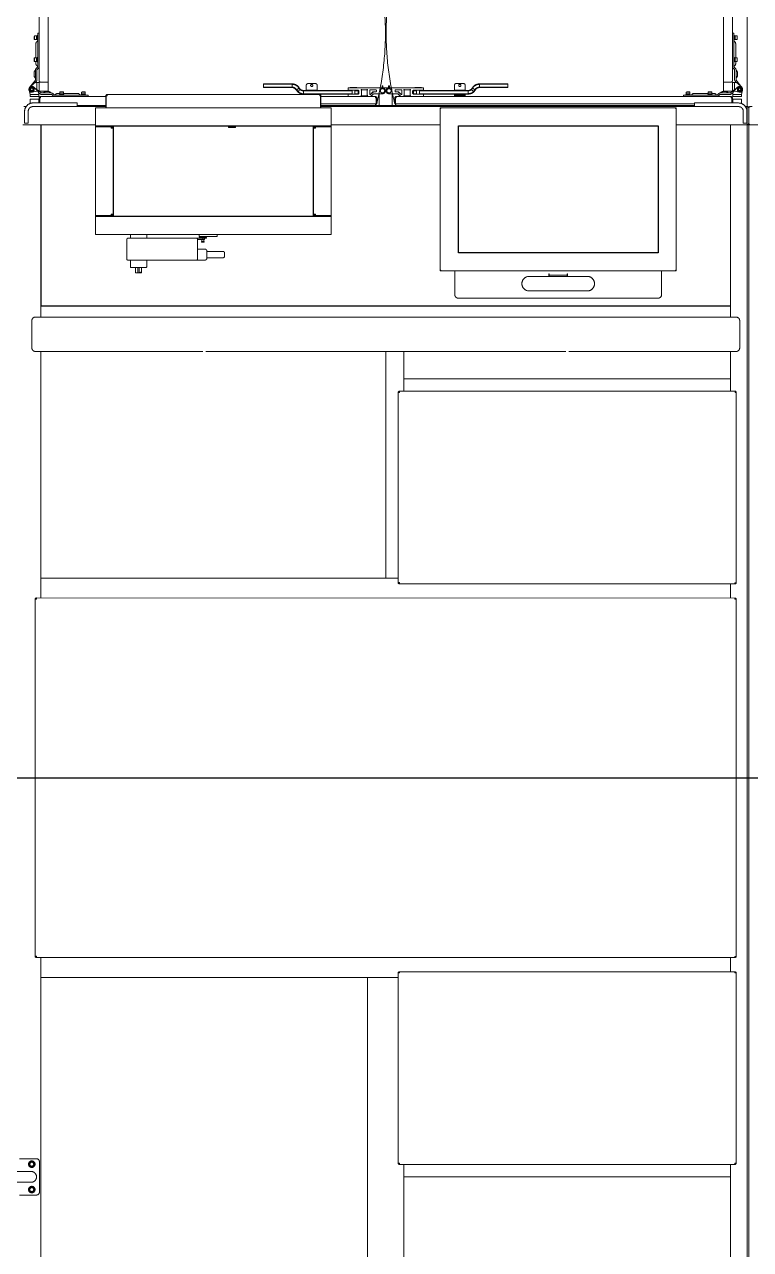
# Model space of a CAD drawing. Extents: x -681219 to -550379, y -242630 to -158199.
# Drawn here: x -582959 to -580959, y -209017 to -205640 of the extents above; entities that cross this region are included whole.
import ezdxf
from ezdxf.lldxf.tags import DXFTag

# ---------------------------------------------------------------- set-up
doc = ezdxf.new("R2010")
doc.units = 0
doc.header["$LTSCALE"] = 1000
doc.linetypes.add('DASHED2', pattern=[9.525, 6.35, -3.175])
doc.layers.get('0').update_dxf_attribs({"linetype": 'CONTINUOUS'})
doc.layers.add('center', color=253, linetype='CENTER2')
doc.layers.add('interface', color=251, linetype='DASHED2')
for name, color, linetype, lineweight in [('famsun', 7, 'CONTINUOUS', 0), ('future', 4, 'DASHED2', 0), ('轴网_轴线', 1, 'CENTER2', 0)]:
    doc.layers.add(name, color=color, linetype=linetype, lineweight=lineweight)
tags = doc.linetypes.add('CENTER2', pattern=[28.575, 19.05, -3.175, 3.175, -3.175]).pattern_tags.tags
tags[10:11] = [DXFTag(74, 4), DXFTag(75, 0), DXFTag(340, '0'), DXFTag(46, 0.0), DXFTag(50, 0.0), DXFTag(44, 0.0), DXFTag(45, 0.0)]
tags[8:9] = [DXFTag(74, 4), DXFTag(75, 0), DXFTag(340, '0'), DXFTag(46, 0.0), DXFTag(50, 0.0), DXFTag(44, 0.0), DXFTag(45, 0.0)]
tags[6:7] = [DXFTag(74, 4), DXFTag(75, 0), DXFTag(340, '0'), DXFTag(46, 0.0), DXFTag(50, 0.0), DXFTag(44, 0.0), DXFTag(45, 0.0)]
tags[4:5] = [DXFTag(74, 4), DXFTag(75, 0), DXFTag(340, '0'), DXFTag(46, 0.0), DXFTag(50, 0.0), DXFTag(44, 0.0), DXFTag(45, 0.0)]

# ---------------------------------------------------------------- blocks, each defined once
blk = doc.blocks.new('轴网8FA15DC97FB90233')
at = {"layer": '轴网_轴线'}
blk.add_line((25500, -1200), (25500, 23700), dxfattribs=at)
blk = doc.blocks.new('GZDH002B0002XY_A_GZDH2200×2-8_V_1', base_point=(8943.5, 57016.5))
at = {"color": 0, "linetype": 'ByBlock', "lineweight": -2}
for p, q in [((9948.1, 58904.4), (9927.5, 58920.3)), ((9928.3, 58919.6), (9938.8, 58908.9)), ((10562.1, 58929), (10561.1, 58928)), ((10561.1, 58920), (10561.1, 58928)), ((10639.5, 58928), (10561.1, 58928)), ((10561.1, 58920), (10639.5, 58920)), ((10562.1, 58919), (10561.1, 58920)), ((10562.1, 58929), (10639.5, 58929)), ((10639.5, 58919), (10562.1, 58919)), ((10639.5, 58920), (10639.5, 58928)), ((10678.6, 58911), (10678.6, 58925)), ((10703.6, 58930), (10683.6, 58930)), ((10708.6, 58911), (10708.6, 58925)), ((10794.1, 58918), (10888.6, 58918)), ((10817.6, 58919), (10799.7, 58919)), ((10799.7, 58919), (10799.7, 58918.5)), ((10817.6, 58918.5), (10799.7, 58918.5)), ((10799.7, 58918.5), (10800.2, 58918)), ((10817, 58918), (10817.6, 58918.5)), ((10817.6, 58918.5), (10817.6, 58919)), ((10910.6, 58918.5), (10884.6, 58918.5)), ((10887.5, 58920), (10887.5, 58923)), ((10887.5, 58918.5), (10887.5, 58919.9)), ((10889.7, 58920), (10889.7, 58923)), ((10889.7, 58919.9), (10889.7, 58920)), ((10889.7, 58919.9), (10889.7, 58918.5)), ((10905.5, 58920), (10905.5, 58923)), ((10905.5, 58920), (10905.5, 58919.9)), ((10905.5, 58918.5), (10905.5, 58919.9)), ((10906.6, 58918), (11001.1, 58918)), ((10907.7, 58920), (10907.7, 58923)), ((10907.7, 58919.9), (10907.7, 58920)), ((10907.7, 58919.9), (10907.7, 58918.5)), ((10977.7, 58919), (10977.7, 58918.5)), ((10995.6, 58919), (10977.7, 58919)), ((10995.6, 58918.5), (10977.7, 58918.5)), ((10977.7, 58918.5), (10978.2, 58918)), ((10995, 58918), (10995.6, 58918.5)), ((10995.6, 58918.5), (10995.6, 58919)), ((11086.6, 58911), (11086.6, 58925)), ((11111.6, 58930), (11091.6, 58930)), ((11116.6, 58911), (11116.6, 58925)), ((11155.7, 58929), (11233.1, 58929)), ((11234.1, 58928), (11155.7, 58928)), ((11155.7, 58920), (11155.7, 58928)), ((11155.7, 58920), (11234.1, 58920)), ((11233.1, 58919), (11155.7, 58919)), ((11233.1, 58929), (11234.1, 58928)), ((11233.1, 58919), (11234.1, 58920)), ((11234.1, 58928), (11234.1, 58920)), ((11847.2, 58904.4), (11867.7, 58920.3)), ((11866.9, 58919.6), (11856.5, 58908.9)), ((9917.6, 58900), (9914.8, 58912.2)), ((9917.6, 58894), (9917.6, 58900)), ((9917.6, 58900), (9941.6, 58900)), ((9941.6, 58894), (9917.6, 58894)), ((9917.6, 58886.5), (9941.6, 58886.5)), ((9917.6, 58875.1), (9917.6, 58886.5)), ((9920.9, 58917), (9919.1, 58914)), ((9919.1, 58914), (9920.9, 58911)), ((9924.3, 58917), (9920.9, 58917)), ((9920.9, 58911), (9924.3, 58911)), ((9926.1, 58914), (9924.3, 58917)), ((9924.3, 58911), (9926.1, 58914)), ((9945.6, 58901.3), (9941.2, 58904.7)), ((9941.6, 58901.9), (9941.6, 58894)), ((9941.6, 58886.5), (9941.6, 58876.5)), ((9942.6, 58876.5), (9942.6, 58890.5)), ((9942.6, 58890.5), (9944.1, 58890.5)), ((9946.1, 58890.5), (9944.1, 58890.5)), ((9944.1, 58890.5), (9944.1, 58876.5)), ((9944.1, 58890.5), (9944.1, 58876.5)), ((9946.1, 58890.5), (9946.1, 58894)), ((9946.1, 58894), (10126.1, 58894)), ((9976.1, 58904), (9949.3, 58904)), ((9976.1, 58900), (9949.3, 58900)), ((9967.9, 58908), (9961.4, 58908)), ((9981.2, 58895.8), (9977.5, 58899.4)), ((9984, 58898.6), (9980.4, 58902.3)), ((10077.6, 58898), (9985.4, 58898)), ((9999.7, 58903), (9994.3, 58903)), ((10010.7, 58899.6), (9998.7, 58899.6)), ((9998.7, 58899.6), (9998.7, 58898)), ((10000.8, 58907.2), (9999.7, 58906.6)), ((10009.7, 58906.6), (9999.7, 58906.6)), ((9999.7, 58906.6), (9999.7, 58901.2)), ((10009.7, 58901.2), (9999.7, 58901.2)), ((10000.1, 58901.2), (10000.1, 58901)), ((10008.7, 58907.2), (10000.8, 58907.2)), ((10009.7, 58906.6), (10008.7, 58907.2)), ((10009.4, 58899.6), (10009.4, 58901.2)), ((10009.7, 58901.2), (10009.7, 58906.6)), ((10047.6, 58903), (10009.7, 58903)), ((10010.7, 58898), (10010.7, 58899.6)), ((10070.7, 58899.6), (10058.7, 58899.6)), ((10058.7, 58899.6), (10058.7, 58898)), ((10060.8, 58907.2), (10059.7, 58906.6)), ((10069.7, 58906.6), (10059.7, 58906.6)), ((10059.7, 58906.6), (10059.7, 58901.2)), ((10069.7, 58901.2), (10059.7, 58901.2)), ((10060.1, 58901.2), (10060.1, 58901)), ((10068.7, 58907.2), (10060.8, 58907.2)), ((10069.7, 58906.6), (10068.7, 58907.2)), ((10069.4, 58899.6), (10069.4, 58901.2)), ((10069.7, 58901.2), (10069.7, 58906.6)), ((10070.7, 58898), (10070.7, 58899.6)), ((10077.6, 58898), (10077.6, 58894)), ((10126.1, 58863.5), (10126.1, 58896)), ((10126.1, 58863.5), (10126.1, 58896)), ((10126.1, 58896), (10127.6, 58896)), ((10126.1, 58896), (10127.6, 58896)), ((10129.6, 58896), (10127.6, 58896)), ((10127.6, 58863.5), (10127.6, 58896)), ((10129.6, 58896), (10127.6, 58896)), ((10127.6, 58896), (10127.6, 58863.5)), ((10127.6, 58863.5), (10127.6, 58896)), ((10127.6, 58863.5), (10127.6, 58896)), ((10127.6, 58863.5), (10127.6, 58896)), ((10127.6, 58894), (10127.6, 58894)), ((10715.6, 58899.5), (10129.6, 58899.5)), ((10129.6, 58896), (10129.6, 58899.5)), ((10715.6, 58899.5), (10129.6, 58899.5)), ((10129.6, 58896), (10129.6, 58899.5)), ((10651.6, 58913), (10650.8, 58912.5)), ((10655.1, 58907.1), (10650.8, 58912.5)), ((10651.6, 58913), (10658.6, 58917)), ((10651.6, 58913), (10655.8, 58907.8)), ((10655.8, 58907.8), (10655.1, 58907.1)), ((10661.2, 58913.7), (10655.8, 58907.8)), ((10661.2, 58913.7), (10658.6, 58917)), ((10659.4, 58917.5), (10661.9, 58914.4)), ((10670.7, 58910), (10670.7, 58911)), ((10670.7, 58911), (10804.6, 58911)), ((10804.6, 58910), (10670.7, 58910)), ((10670.7, 58910), (10670.7, 58902)), ((10670.7, 58902), (10804.6, 58902)), ((10670.7, 58902), (10670.7, 58901)), ((10821.6, 58901), (10670.7, 58901)), ((10708.6, 58912), (10678.6, 58912)), ((10678.6, 58899.5), (10678.6, 58901)), ((10708.6, 58899.5), (10708.6, 58901)), ((10715.6, 58898), (10715.6, 58899.5)), ((10715.6, 58896), (10715.6, 58899.5)), ((10715.6, 58896), (10715.6, 58899.5)), ((10715.6, 58898), (10715.6, 58896)), ((10717.6, 58896), (10715.6, 58896)), ((10717.6, 58896), (10715.6, 58896)), ((10717.6, 58896), (10717.6, 58863.5)), ((10717.6, 58863.5), (10717.6, 58896)), ((10717.6, 58863.5), (10717.6, 58896)), ((10719.1, 58896), (10717.6, 58896)), ((10717.6, 58896), (10717.6, 58863.5)), ((10719.1, 58896), (10717.6, 58896)), ((10717.6, 58894), (10717.6, 58894)), ((10719.1, 58896), (10719.1, 58863.5)), ((10719.1, 58896), (10719.1, 58863.5)), ((10719.1, 58863.5), (10719.1, 58896)), ((10719.1, 58894), (10869.1, 58894)), ((10793.6, 58912), (10793.6, 58917.5)), ((10793.6, 58894.5), (10793.6, 58900.5)), ((10821.6, 58911.5), (10794.1, 58911.5)), ((10804.6, 58911.5), (10804.6, 58901)), ((10812.6, 58901), (10812.6, 58911.5)), ((10812.6, 58911), (10820.1, 58911)), ((10821.1, 58910), (10812.6, 58910)), ((10812.6, 58902), (10821.1, 58902)), ((10821.1, 58910), (10820.1, 58911)), ((10821.1, 58902), (10820.1, 58901)), ((10821.1, 58910), (10821.1, 58902)), ((10823.6, 58903), (10823.6, 58909.5)), ((10829.6, 58913), (10829.6, 58912)), ((10829.6, 58897), (10829.6, 58896)), ((10831.1, 58913.5), (10830.1, 58913.5)), ((10830.1, 58895.5), (10831.1, 58895.5)), ((10830.6, 58912.5), (10846.6, 58912.5)), ((10830.6, 58896.5), (10830.6, 58912.5)), ((10846.6, 58896.5), (10830.6, 58896.5)), ((10847.1, 58913.5), (10846.1, 58913.5)), ((10846.1, 58895.5), (10847.1, 58895.5)), ((10846.6, 58912.5), (10846.6, 58896.5)), ((10847.6, 58912), (10847.6, 58913)), ((10847.6, 58896), (10847.6, 58897)), ((10853.6, 58912), (10853.6, 58900.5)), ((10870.6, 58913), (10854.6, 58913)), ((10855.3, 58899.8), (10862.3, 58906.7)), ((10862.6, 58906.4), (10855.7, 58899.4)), ((10855.9, 58894), (10862.8, 58900.9)), ((10863.1, 58900.5), (10856.6, 58894)), ((10863, 58907), (10870.6, 58907)), ((10888.6, 58902), (10866.7, 58902)), ((10869.1, 58890.5), (10869.1, 58894)), ((10871.1, 58890.5), (10869.1, 58890.5)), ((10871.1, 58874), (10871.1, 58890.5)), ((10872.6, 58890.5), (10871.1, 58890.5)), ((10871.1, 58890.5), (10871.1, 58874)), ((10871.6, 58908), (10871.6, 58912)), ((10872.6, 58890.5), (10872.6, 58874)), ((10879.6, 58869.5), (10879.6, 58902)), ((10928.5, 58902), (10906.6, 58902)), ((10915.6, 58869.5), (10915.6, 58902)), ((10922.6, 58890.5), (10924.1, 58890.5)), ((10922.6, 58874), (10922.6, 58890.5)), ((10923.6, 58912), (10923.6, 58908)), ((10923.6, 58887), (10923.6, 58874.5)), ((10926.1, 58890.5), (10924.1, 58890.5)), ((10924.1, 58890.5), (10924.1, 58874)), ((10924.1, 58888.9), (10924.1, 58890.5)), ((10940.6, 58913), (10924.6, 58913)), ((10924.6, 58907), (10932.3, 58907)), ((10926.1, 58894), (11849.1, 58894)), ((10926.1, 58890.5), (10926.1, 58894)), ((10938.6, 58894), (10932.1, 58900.5)), ((10932.4, 58900.9), (10939.3, 58894)), ((10939.6, 58899.4), (10932.6, 58906.4)), ((10933, 58906.7), (10939.9, 58899.8)), ((10941.6, 58900.5), (10941.6, 58912)), ((10947.6, 58912), (10947.6, 58913)), ((10947.6, 58896), (10947.6, 58897)), ((10948.1, 58913.5), (10949.1, 58913.5)), ((10949.1, 58895.5), (10948.1, 58895.5)), ((10948.6, 58912.5), (10948.6, 58896.5)), ((10964.6, 58912.5), (10948.6, 58912.5)), ((10948.6, 58896.5), (10964.6, 58896.5)), ((10964.1, 58913.5), (10965.1, 58913.5)), ((10965.1, 58895.5), (10964.1, 58895.5)), ((10964.6, 58896.5), (10964.6, 58912.5)), ((10965.6, 58913), (10965.6, 58912)), ((10965.6, 58897), (10965.6, 58896)), ((10971.6, 58909.5), (10971.6, 58903)), ((11001.1, 58911.5), (10973.6, 58911.5)), ((10973.6, 58901), (11124.5, 58901)), ((10974.1, 58910), (10975.1, 58911)), ((10982.6, 58910), (10974.1, 58910)), ((10974.1, 58902), (10974.1, 58910)), ((10974.1, 58902), (10982.6, 58902)), ((10974.1, 58902), (10975.1, 58901)), ((10975.1, 58911), (10982.6, 58911)), ((10982.6, 58911.5), (10982.6, 58901)), ((10990.6, 58901), (10990.6, 58911.5)), ((10990.6, 58911), (11124.5, 58911)), ((11124.5, 58910), (10990.6, 58910)), ((10990.6, 58902), (11124.5, 58902)), ((11001.6, 58917.5), (11001.6, 58912)), ((11001.6, 58900.5), (11001.6, 58894.5)), ((11116.6, 58912), (11086.6, 58912)), ((11086.6, 58894), (11086.6, 58901)), ((11086.6, 58897), (11116.6, 58897)), ((11088, 58898), (11115.2, 58898)), ((11088, 58898), (11088, 58897.8)), ((11088, 58897.8), (11115.2, 58897.8)), ((11088, 58897.8), (11088.8, 58897)), ((11098.4, 58897), (11099.2, 58897.8)), ((11099.2, 58897.8), (11099.2, 58898)), ((11104, 58898), (11104, 58897.8)), ((11104, 58897.8), (11104.8, 58897)), ((11114.4, 58897), (11115.2, 58897.8)), ((11115.2, 58897.8), (11115.2, 58898)), ((11116.6, 58901), (11116.6, 58894)), ((11124.5, 58910), (11124.5, 58911)), ((11124.5, 58910), (11124.5, 58902)), ((11124.5, 58901), (11124.5, 58902)), ((11133.3, 58914.4), (11135.8, 58917.5)), ((11133.3, 58914.4), (11134, 58913.7)), ((11136.7, 58917), (11134, 58913.7)), ((11134, 58913.7), (11139.4, 58907.8)), ((11143.6, 58913), (11136.7, 58917)), ((11139.4, 58907.8), (11143.6, 58913)), ((11140.1, 58907.1), (11139.4, 58907.8)), ((11144.5, 58912.5), (11140.1, 58907.1)), ((11144.5, 58912.5), (11143.6, 58913)), ((11717.6, 58894), (11717.6, 58898)), ((11717.6, 58898), (11809.8, 58898)), ((11736.5, 58899.6), (11724.5, 58899.6)), ((11724.5, 58899.6), (11724.5, 58898)), ((11726.6, 58907.2), (11725.5, 58906.6)), ((11735.5, 58906.6), (11725.5, 58906.6)), ((11725.5, 58906.6), (11725.5, 58901.2)), ((11735.5, 58901.2), (11725.5, 58901.2)), ((11725.9, 58901.2), (11725.9, 58899.6)), ((11734.5, 58907.2), (11726.6, 58907.2)), ((11735.5, 58906.6), (11734.5, 58907.2)), ((11735.2, 58899.6), (11735.2, 58899.8)), ((11735.5, 58901.2), (11735.5, 58906.6)), ((11736.5, 58898), (11736.5, 58899.6)), ((11785.5, 58903), (11747.7, 58903)), ((11796.5, 58899.6), (11784.5, 58899.6)), ((11784.5, 58899.6), (11784.5, 58898)), ((11786.6, 58907.2), (11785.5, 58906.6)), ((11795.5, 58906.6), (11785.5, 58906.6)), ((11785.5, 58906.6), (11785.5, 58901.2)), ((11795.5, 58901.2), (11785.5, 58901.2)), ((11785.9, 58901.2), (11785.9, 58899.6)), ((11794.5, 58907.2), (11786.6, 58907.2)), ((11795.5, 58906.6), (11794.5, 58907.2)), ((11795.2, 58899.6), (11795.2, 58899.8)), ((11795.5, 58901.2), (11795.5, 58906.6)), ((11800.9, 58903), (11795.5, 58903)), ((11796.5, 58898), (11796.5, 58899.6)), ((11811.2, 58898.6), (11814.9, 58902.3)), ((11814, 58895.8), (11817.7, 58899.4)), ((11819.1, 58904), (11845.9, 58904)), ((11819.1, 58900), (11845.9, 58900)), ((11833.9, 58908), (11827.3, 58908)), ((11849.1, 58890.5), (11849.1, 58894)), ((11851.1, 58890.5), (11849.1, 58890.5)), ((11849.6, 58901.3), (11854, 58904.7)), ((11851.1, 58890.5), (11851.1, 58876.5)), ((11851.1, 58876.5), (11851.1, 58890.5)), ((11852.6, 58890.5), (11851.1, 58890.5)), ((11852.6, 58890.5), (11852.6, 58876.5)), ((11853.6, 58894), (11853.6, 58901.9)), ((11853.6, 58900), (11877.6, 58900)), ((11877.6, 58894), (11853.6, 58894)), ((11853.6, 58886.5), (11877.6, 58886.5)), ((11853.6, 58876.5), (11853.6, 58886.5)), ((11870.9, 58917), (11869.1, 58914)), ((11869.1, 58914), (11870.9, 58911)), ((11870.9, 58917), (11874.3, 58917)), ((11870.9, 58911), (11874.3, 58911)), ((11876.1, 58914), (11874.3, 58917)), ((11874.3, 58911), (11876.1, 58914)), ((11877.6, 58900), (11880.4, 58912.2)), ((11877.6, 58900), (11877.6, 58894)), ((11877.6, 58886.5), (11877.6, 58875.1)), ((9900.6, 58866.5), (9906.6, 58866.5)), ((9902.6, 58820.5), (9902.6, 58853.5)), ((9912.6, 58853.5), (9912.6, 58820.5)), ((9925.6, 58876.5), (9973.2, 58876.5)), ((9925.6, 58876.5), (10047.1, 58876.5)), ((9925.6, 58866.5), (10126.1, 58866.5)), ((9994.4, 58876.5), (10047.1, 58876.5)), ((10047.1, 58866.5), (10047.1, 58876.5)), ((10126.1, 58869.5), (10047.1, 58869.5)), ((10054.6, 58866.5), (10054.6, 58869.5)), ((10097.6, 58863.5), (10097.6, 58820.3)), ((10747.6, 58863.5), (10097.6, 58863.5)), ((10127.6, 58869.5), (10127.6, 58869.5)), ((10127.6, 58866.5), (10127.6, 58866.5)), ((10717.6, 58869.5), (10717.6, 58869.5)), ((10717.6, 58866.5), (10717.6, 58866.5)), ((10719.1, 58874), (10871.1, 58874)), ((10719.1, 58869.5), (11748.1, 58869.4)), ((10719.1, 58866.5), (11869.6, 58866.4)), ((10747.6, 58820.3), (10747.6, 58863.5)), ((10747.6, 58863.5), (10747.6, 58820.3)), ((10870.3, 58872), (10868.4, 58869.5)), ((10872.6, 58874), (10871.1, 58874)), ((10922.6, 58874), (10923.6, 58874)), ((10924.1, 58874), (11748.1, 58874)), ((10924.4, 58872), (10926.4, 58869.5)), ((11047.6, 58863.4), (11697.6, 58863.4)), ((11047.6, 58413.4), (11047.6, 58863.4)), ((11697.6, 58863.4), (11697.6, 58413.4)), ((11740.6, 58869.4), (11740.6, 58866.4)), ((11869.6, 58876.4), (11748.1, 58876.4)), ((11748.1, 58876.4), (11748.1, 58866.4)), ((11882.6, 58820.4), (11882.6, 58853.4)), ((11888.6, 58866.4), (11894.6, 58866.4)), ((11892.6, 58853.4), (11892.6, 58820.4)), ((11897.6, 58861.9), (11897.6, 58820.9)), ((11900.6, 58866.4), (11906.6, 58866.4)), ((9912.6, 58820.5), (9902.6, 58820.5)), ((10097.6, 58820.3), (10097.6, 58813.5)), ((10747.6, 58820.3), (10747.6, 58813.5)), ((10747.6, 58813.5), (10747.6, 58820.3)), ((11892.6, 58820.4), (11882.6, 58820.4)), ((10097.6, 58816.5), (9897.6, 58816.5)), ((9947.6, 58286.5), (9947.6, 58816.5)), ((9947.6, 58808.5), (9948.1, 58809)), ((9948.1, 58317.5), (9948.1, 58816.5)), ((10097.6, 58813.5), (10747.6, 58813.5)), ((10097.6, 58813.5), (10097.6, 58810.5)), ((10097.6, 58810.5), (10140.8, 58810.5)), ((10140.8, 58810.5), (10097.6, 58810.5)), ((10097.6, 58810.5), (10097.6, 58566.5)), ((10097.6, 58810.5), (10097.6, 58810.5)), ((10105.6, 58810.5), (10105.6, 58810.5)), ((10121.6, 58810.5), (10121.6, 58810.5)), ((10140.8, 58813.5), (10140.8, 58810.5)), ((10140.8, 58806.7), (10140.8, 58810.5)), ((10147.6, 58806.7), (10140.8, 58806.7)), ((10147.6, 58813.5), (10147.6, 58563.5)), ((10464.4, 58811.5), (10464.4, 58808.5)), ((10464.4, 58811.5), (10483.2, 58811.5)), ((10464.4, 58808.5), (10483.2, 58808.5)), ((10469.1, 58811.5), (10469.1, 58808.5)), ((10482.8, 58813.5), (10482.8, 58811.5)), ((10483.2, 58811.5), (10483.2, 58808.5)), ((10697.6, 58563.5), (10697.6, 58813.5)), ((10704.4, 58806.7), (10697.6, 58806.7)), ((10704.4, 58813.5), (10704.4, 58810.5)), ((10704.4, 58810.5), (10704.4, 58806.7)), ((10747.6, 58810.5), (10704.4, 58810.5)), ((10704.4, 58810.5), (10747.6, 58810.5)), ((10723.6, 58810.5), (10723.6, 58810.5)), ((10739.6, 58810.5), (10739.6, 58810.5)), ((10747.6, 58816.5), (10747.6, 58816.5)), ((11047.6, 58816.4), (10747.6, 58816.5)), ((10747.6, 58813.5), (10747.6, 58810.5)), ((10747.6, 58810.5), (10747.6, 58810.5)), ((10747.6, 58566.5), (10747.6, 58810.5)), ((11097.6, 58813.4), (11647.6, 58813.4)), ((11097.6, 58463.4), (11097.6, 58813.4)), ((11647.6, 58813.4), (11647.6, 58463.4)), ((12097.6, 58816.4), (11697.6, 58816.4)), ((11847.1, 58317.4), (11847.1, 58816.4)), ((11847.1, 58808.9), (11847.6, 58808.4)), ((11847.6, 58286.4), (11847.6, 58816.4)), ((11897.4, 55216.4), (11897.6, 58816.4)), ((9948.1, 58736.5), (9947.6, 58736.5)), ((11847.6, 58736.4), (11847.1, 58736.4)), ((10097.6, 58513.5), (10097.6, 58566.5)), ((10097.6, 58566.5), (10140.8, 58566.5)), ((10140.8, 58566.5), (10097.6, 58566.5)), ((10097.6, 58566.5), (10097.6, 58566.5)), ((10747.6, 58563.5), (10097.6, 58563.5)), ((10105.6, 58566.5), (10105.6, 58566.5)), ((10121.6, 58566.5), (10121.6, 58566.5)), ((10140.8, 58570.3), (10147.6, 58570.3)), ((10140.8, 58566.5), (10140.8, 58570.3)), ((10140.8, 58563.5), (10140.8, 58566.5)), ((10697.6, 58570.3), (10704.4, 58570.3)), ((10704.4, 58570.3), (10704.4, 58566.5)), ((10704.4, 58566.5), (10747.6, 58566.5)), ((10704.4, 58563.5), (10704.4, 58566.5)), ((10747.6, 58566.5), (10704.4, 58566.5)), ((10723.6, 58566.5), (10723.6, 58566.5)), ((10739.6, 58566.5), (10739.6, 58566.5)), ((10747.6, 58566.5), (10747.6, 58566.5)), ((10747.6, 58513.5), (10747.6, 58566.5)), ((10097.6, 58513.5), (10747.6, 58513.5)), ((10194, 58513.5), (10194, 58503.5)), ((10239, 58503.5), (10239, 58513.5)), ((10383.5, 58513.5), (10383.5, 58508.5)), ((10433.5, 58508.5), (10433.5, 58513.5)), ((10184.5, 58445.5), (10184.5, 58501.5)), ((10186.5, 58503.5), (10403.5, 58503.5)), ((10378.5, 58501.5), (10378.5, 58469.7)), ((10378.5, 58500.5), (10398.4, 58500.5)), ((10433.5, 58508.5), (10383.5, 58508.5)), ((10383.5, 58505.5), (10403.5, 58505.5)), ((10383.5, 58503.5), (10383.5, 58505.5)), ((10390, 58494.5), (10390, 58492.5)), ((10397, 58494.5), (10390, 58494.5)), ((10397, 58492.5), (10390, 58492.5)), ((10390.8, 58500.5), (10390.8, 58494.5)), ((10393.5, 58503.5), (10393.5, 58500.5)), ((10396.2, 58494.5), (10396.2, 58500.5)), ((10397, 58492.5), (10397, 58494.5)), ((10398.4, 58500.5), (10398.4, 58503.5)), ((10403.5, 58505.5), (10403.5, 58503.5)), ((10399.7, 58473.5), (10378.5, 58473.5)), ((10378.5, 58458.5), (10378.5, 58469.7)), ((10378.5, 58447.3), (10378.5, 58458.5)), ((10378.5, 58447.3), (10378.5, 58445.5)), ((10404.7, 58448.5), (10404.7, 58468.5)), ((10448.5, 58467.5), (10404.7, 58467.5)), ((10404.7, 58449.5), (10448.5, 58449.5)), ((10453.5, 58454.5), (10453.5, 58462.5)), ((11647.6, 58463.4), (11097.6, 58463.4)), ((10399.7, 58443.5), (10186.5, 58443.5)), ((10194, 58443.5), (10194, 58425)), ((10237, 58423), (10196, 58423)), ((10208, 58423), (10208, 58409)), ((10208.1, 58423), (10208.1, 58409)), ((10214.9, 58409), (10214.9, 58423)), ((10218, 58423), (10218, 58409)), ((10224.8, 58409), (10224.8, 58423)), ((10225, 58409), (10225, 58423)), ((10239, 58425), (10239, 58443.5)), ((11697.6, 58413.4), (11047.6, 58413.4)), ((11087.6, 58348.4), (11087.6, 58413.4)), ((11657.6, 58413.4), (11657.6, 58348.4)), ((9947.6, 58396.5), (9948.1, 58396.5)), ((10209, 58408), (10224, 58408)), ((10220.7, 58410), (10220.7, 58408)), ((10222.1, 58410), (10220.7, 58410)), ((10222.1, 58408), (10222.1, 58410)), ((11292.6, 58398.4), (11346.6, 58398.4)), ((11346.6, 58405.2), (11346.6, 58398.4)), ((11346.6, 58405.2), (11347.6, 58405.2)), ((11347.6, 58398.4), (11347.6, 58405.2)), ((11347.6, 58401.4), (11397.6, 58401.4)), ((11397.6, 58398.4), (11347.6, 58398.4)), ((11397.6, 58405.2), (11397.6, 58398.4)), ((11397.6, 58405.2), (11398.6, 58405.2)), ((11398.6, 58405.2), (11398.6, 58398.4)), ((11398.6, 58398.4), (11452.6, 58398.4)), ((11847.1, 58396.4), (11847.6, 58396.4)), ((11452.6, 58358.4), (11292.6, 58358.4)), ((9948.1, 58324), (9947.6, 58324.5)), ((9947.6, 58316.5), (11847.6, 58316.4)), ((11847.1, 58317.4), (9948.1, 58317.5)), ((9955.6, 58316.5), (9954.6, 58317.5)), ((10027.6, 58317.5), (10027.6, 58316.5)), ((11647.6, 58338.4), (11097.6, 58338.4)), ((11767.6, 58316.4), (11767.6, 58317.4)), ((11840.6, 58317.4), (11839.6, 58316.4)), ((11847.6, 58324.4), (11847.1, 58323.9)), ((9922.6, 58201.5), (9922.6, 58276.5)), ((9932.6, 58286.5), (11862.6, 58286.4)), ((11872.6, 58276.4), (11872.6, 58201.4)), ((10393.6, 58191.5), (9932.6, 58191.5)), ((9947.5, 57512.1), (9947.6, 58191.5)), ((11393.6, 58191.4), (10401.6, 58191.5)), ((10897.6, 58191.4), (10897.5, 57566.4)), ((10947.6, 58082), (10947.6, 58191.4)), ((11862.6, 58191.4), (11401.6, 58191.4)), ((11847.6, 58082), (11847.6, 58191.4)), ((10947.6, 58116.4), (11847.6, 58116.4)), ((10932, 58078.5), (10931.9, 57554.4)), ((10932, 58080.5), (10933.5, 58080.5)), ((10932, 58078.5), (10932, 58080.5)), ((10932, 58078.5), (10935.5, 58078.5)), ((10933.5, 58082), (10933.5, 58080.5)), ((10933.5, 58082), (10935.5, 58082)), ((10933.5, 58078.5), (10933.5, 58080.5)), ((10933.5, 58080.5), (10935.5, 58080.5)), ((10933.5, 58080.5), (10933.9, 58080.1)), ((10933.9, 58080.1), (10933.5, 58080.5)), ((10933.9, 58080.1), (10933.9, 58078.5)), ((10933.9, 58080.1), (10935.5, 58078.5)), ((10935.5, 58080.1), (10933.9, 58080.1)), ((11859.7, 58082), (10935.5, 58082)), ((10935.5, 58082), (10935.5, 58078.5)), ((11859.7, 58082), (11859.7, 58078.5)), ((11859.7, 58081.9), (11861.6, 58081.9)), ((11859.7, 58080.4), (11861.6, 58080.4)), ((11861.2, 58080.1), (11859.7, 58080.1)), ((11861.2, 58080.1), (11859.7, 58078.5)), ((11863.2, 58078.5), (11859.7, 58078.5)), ((11861.2, 58080.1), (11861.6, 58080.4)), ((11861.6, 58080.4), (11861.2, 58080.1)), ((11861.2, 58078.5), (11861.2, 58080.1)), ((11861.6, 58081.9), (11861.6, 58080.4)), ((11861.6, 58080.4), (11861.6, 58078.5)), ((11863.1, 58080.4), (11861.6, 58080.4)), ((11863.1, 58080.4), (11863.1, 58078.5)), ((11863.1, 57554.3), (11863.2, 58078.5)), ((10931.9, 57566.4), (9947.5, 57566.5)), ((10931.9, 57554.4), (10935.4, 57554.4)), ((10932, 57552.4), (10932, 57554.4)), ((10932, 57552.4), (10933.5, 57552.4)), ((10933.5, 57552.4), (10933.5, 57554.4)), ((10933.8, 57552.8), (10933.5, 57552.4)), ((10933.5, 57552.4), (10933.8, 57552.8)), ((10933.5, 57550.9), (10933.5, 57552.4)), ((10935.4, 57552.4), (10933.5, 57552.4)), ((10935.4, 57550.9), (10933.5, 57550.9)), ((10933.8, 57552.8), (10935.4, 57554.4)), ((10933.8, 57554.4), (10933.8, 57552.8)), ((10933.8, 57552.8), (10935.4, 57552.8)), ((10935.4, 57554.4), (10935.4, 57550.9)), ((10935.4, 57550.9), (11859.6, 57550.8)), ((11847.5, 57512), (11847.5, 57550.8)), ((11859.6, 57550.8), (11859.6, 57554.3)), ((11863.1, 57554.3), (11859.6, 57554.3)), ((11861.2, 57552.7), (11859.6, 57554.3)), ((11859.6, 57552.7), (11861.2, 57552.7)), ((11861.6, 57552.3), (11859.6, 57552.3)), ((11861.6, 57550.8), (11859.6, 57550.8)), ((11861.2, 57552.7), (11861.2, 57554.3)), ((11861.6, 57552.3), (11861.2, 57552.7)), ((11861.2, 57552.7), (11861.6, 57552.3)), ((11861.6, 57554.3), (11861.6, 57552.3)), ((11863.1, 57552.3), (11861.6, 57552.3)), ((11861.6, 57550.8), (11861.6, 57552.3)), ((11863.1, 57554.3), (11863.1, 57552.3)), ((9931.9, 57508.6), (9931.9, 56524.4)), ((9931.9, 57508.6), (9935.4, 57508.6)), ((9932, 57508.6), (9932, 57510.6)), ((9932, 57510.6), (9933.5, 57510.6)), ((9933.5, 57512.1), (9933.5, 57510.6)), ((9933.5, 57512.1), (9935.4, 57512.1)), ((9933.5, 57510.6), (9935.4, 57510.6)), ((9933.5, 57510.6), (9933.8, 57510.2)), ((9933.5, 57508.6), (9933.5, 57510.6)), ((9933.8, 57510.2), (9933.5, 57510.6)), ((9935.4, 57510.2), (9933.8, 57510.2)), ((9933.8, 57510.2), (9935.4, 57508.6)), ((9933.8, 57510.2), (9933.8, 57508.6)), ((9935.4, 57512.1), (9935.4, 57508.6)), ((11859.6, 57512), (9935.4, 57512.1)), ((11859.6, 57512), (11859.6, 57508.5)), ((11859.6, 57511.9), (11861.6, 57511.9)), ((11859.6, 57510.4), (11861.6, 57510.4)), ((11861.2, 57510.1), (11859.6, 57510.1)), ((11861.2, 57510.1), (11859.6, 57508.5)), ((11863.1, 57508.5), (11859.6, 57508.5)), ((11861.2, 57510.1), (11861.6, 57510.4)), ((11861.6, 57510.4), (11861.2, 57510.1)), ((11861.2, 57508.5), (11861.2, 57510.1)), ((11861.6, 57511.9), (11861.6, 57510.4)), ((11861.6, 57510.4), (11861.6, 57508.5)), ((11863.1, 57510.4), (11861.6, 57510.4)), ((11863, 56524.3), (11863.1, 57508.5)), ((11863.1, 57510.4), (11863.1, 57508.5)), ((9931.9, 56524.4), (9935.4, 56524.4)), ((9931.9, 56522.5), (9931.9, 56524.4)), ((9931.9, 56522.5), (9933.4, 56522.5)), ((9933.4, 56522.5), (9933.4, 56524.4)), ((9933.4, 56522.5), (9933.8, 56522.8)), ((9933.8, 56522.8), (9933.4, 56522.5)), ((9935.4, 56522.5), (9933.4, 56522.5)), ((9933.4, 56521), (9933.4, 56522.5)), ((9935.4, 56521), (9933.4, 56521)), ((9933.8, 56524.4), (9933.8, 56522.8)), ((9933.8, 56522.8), (9935.4, 56524.4)), ((9933.8, 56522.8), (9935.4, 56522.8)), ((9935.4, 56524.4), (9935.4, 56520.9)), ((9935.4, 56520.9), (11859.5, 56520.8)), ((9947.4, 56520.9), (9947.4, 55216.5)), ((11847.4, 56482), (11847.4, 56520.8)), ((11859.5, 56520.8), (11859.5, 56524.3)), ((11861.1, 56522.7), (11859.5, 56524.3)), ((11863, 56524.3), (11859.5, 56524.3)), ((11859.5, 56522.7), (11861.1, 56522.7)), ((11861.5, 56522.3), (11859.5, 56522.3)), ((11861.5, 56520.8), (11859.5, 56520.8)), ((11861.1, 56522.7), (11861.1, 56524.3)), ((11861.5, 56522.3), (11861.1, 56522.7)), ((11861.1, 56522.7), (11861.5, 56522.3)), ((11861.5, 56524.3), (11861.5, 56522.3)), ((11863, 56522.3), (11861.5, 56522.3)), ((11861.5, 56520.8), (11861.5, 56522.3)), ((11863, 56524.3), (11863, 56522.3)), ((9947.4, 56466.5), (10931.9, 56466.4)), ((10847.4, 56466.5), (10847.4, 55216.5)), ((10931.9, 56478.5), (10931.8, 55954.4)), ((10931.9, 56480.5), (10933.4, 56480.5)), ((10931.9, 56478.5), (10931.9, 56480.5)), ((10931.9, 56478.5), (10935.4, 56478.5)), ((10933.4, 56482), (10935.4, 56482)), ((10933.4, 56482), (10933.4, 56480.5)), ((10933.4, 56480.5), (10935.4, 56480.5)), ((10933.4, 56480.5), (10933.8, 56480.1)), ((10933.8, 56480.1), (10933.4, 56480.5)), ((10933.4, 56478.5), (10933.4, 56480.5)), ((10933.8, 56480.1), (10935.4, 56478.5)), ((10933.8, 56480.1), (10933.8, 56478.5)), ((10935.4, 56480.1), (10933.8, 56480.1)), ((10935.4, 56482), (10935.4, 56478.5)), ((11859.5, 56482), (10935.4, 56482)), ((11859.5, 56482), (11859.5, 56478.5)), ((11859.5, 56481.9), (11861.5, 56481.9)), ((11859.5, 56480.4), (11861.5, 56480.4)), ((11861.1, 56480.1), (11859.5, 56480.1)), ((11861.1, 56480.1), (11859.5, 56478.5)), ((11863, 56478.5), (11859.5, 56478.5)), ((11861.1, 56480.1), (11861.5, 56480.4)), ((11861.5, 56480.4), (11861.1, 56480.1)), ((11861.1, 56478.5), (11861.1, 56480.1)), ((11861.5, 56481.9), (11861.5, 56480.4)), ((11861.5, 56480.4), (11861.5, 56478.5)), ((11863, 56480.4), (11861.5, 56480.4)), ((11863, 56480.4), (11863, 56478.5)), ((11863, 55954.3), (11863, 56478.5)), ((9935.4, 55966.5), (9888.4, 55966.5)), ((9943.4, 55958.5), (9943.4, 55874.5)), ((10931.8, 55954.4), (10935.3, 55954.4)), ((10931.9, 55952.4), (10931.9, 55954.4)), ((10931.9, 55952.4), (10933.3, 55952.4)), ((10933.3, 55952.4), (10933.3, 55954.4)), ((10933.3, 55952.4), (10933.7, 55952.8)), ((10933.7, 55952.8), (10933.3, 55952.4)), ((10935.3, 55952.4), (10933.3, 55952.4)), ((10933.3, 55950.9), (10933.3, 55952.4)), ((10935.3, 55950.9), (10933.3, 55950.9)), ((10933.7, 55954.4), (10933.7, 55952.8)), ((10933.7, 55952.8), (10935.3, 55954.4)), ((10933.7, 55952.8), (10935.3, 55952.8)), ((10935.3, 55954.4), (10935.3, 55950.9)), ((10935.3, 55950.9), (11859.5, 55950.8)), ((10947.4, 55950.9), (10947.4, 55216.4)), ((11847.4, 55950.8), (11847.4, 55216.4)), ((11859.5, 55950.8), (11859.5, 55954.3)), ((11863, 55954.3), (11859.5, 55954.3)), ((11861.1, 55952.7), (11859.5, 55954.3)), ((11859.5, 55952.7), (11861.1, 55952.7)), ((11861.5, 55952.3), (11859.5, 55952.3)), ((11861.5, 55950.8), (11859.5, 55950.8)), ((11861.1, 55952.7), (11861.1, 55954.3)), ((11861.5, 55952.3), (11861.1, 55952.7)), ((11861.1, 55952.7), (11861.5, 55952.3)), ((11861.5, 55954.3), (11861.5, 55952.3)), ((11862.9, 55952.3), (11861.5, 55952.3)), ((11861.5, 55950.8), (11861.5, 55952.3)), ((11862.9, 55954.3), (11862.9, 55952.3)), ((9920.4, 55931.5), (9728.4, 55931.5)), ((11847.4, 55916.4), (10947.4, 55916.4)), ((9728.4, 55901.5), (9920.4, 55901.5)), ((9935.4, 55866.5), (9888.4, 55866.5))]:
    blk.add_line(p, q, dxfattribs=at)
for centre, radius in [((9922.6, 58914), 6.5), ((9922.6, 58914), 5.11), ((10693.6, 58924.8), 3), ((11101.6, 58924.8), 3), ((11872.6, 58914), 6.5), ((11872.6, 58914), 5.11), ((10888.6, 58910), 6), ((10906.6, 58910), 6), ((9922.4, 55951.5), 9), ((9922.4, 55951.5), 6.5), ((9922.4, 55951.5), 6), ((9922.4, 55951.5), 5.4), ((9922.4, 55881.5), 9), ((9922.4, 55881.5), 6.5), ((9922.4, 55881.5), 6), ((9922.4, 55881.5), 5.4)]:
    blk.add_circle(centre, radius, dxfattribs=at)
for centre, radius, start, end in [((9922.6, 58914), 8, 44.3327, 282.9032), ((10639.5, 58906), 23, 29.9999, 89.9908), ((10639.5, 58906), 22, 30, 89.9998), ((10639.5, 58906), 14, 29.9985, 90.0028), ((10639.5, 58906), 13, 30.0011, 89.9766), ((10683.6, 58925), 5, 90, 180), ((10703.6, 58925), 5, 0, 90), ((10794.1, 58917.5), 0.5, 90, 180), ((10884.6, 58913.5), 5, 90, 115.8419), ((10888.6, 58923), 1.1, 0, 180), ((10888.6, 58910), 8, 270, 90), ((10906.6, 58910), 8, 90, 270), ((10906.6, 58923), 1.1, 0, 180), ((10910.6, 58913.5), 5, 64.1581, 90), ((11001.1, 58917.5), 0.5, 0, 90), ((11091.6, 58925), 5, 90, 180), ((11111.6, 58925), 5, 0, 90), ((11155.7, 58906), 23, 90, 150), ((11155.7, 58906), 22, 89.9875, 149.9907), ((11155.7, 58906), 14, 89.9978, 150.0042), ((11155.7, 58906), 13, 90.0053, 149.9978), ((11872.6, 58914), 8, 257.0968, 135.6673), ((9931.6, 58901.9), 10, 0, 44.3327), ((9946.1, 58890.5), 3.5, 90, 180), ((9946.1, 58890.5), 2, 90, 180), ((9949.3, 58906), 6, 232.2731, 270), ((9949.3, 58906), 2, 232.2731, 270), ((9953.6, 58904.5), 0.5, 270, 324.6235), ((9961.4, 58899), 9, 90, 144.6235), ((9967.9, 58899), 9, 35.3765, 90), ((9975.6, 58904.5), 0.5, 215.3765, 270), ((9976.1, 58898), 6, 45, 90), ((9976.1, 58898), 2, 45, 90), ((9985.4, 58900), 6, 225, 270), ((9985.4, 58900), 2, 225, 270), ((9985.9, 58898.5), 0.5, 270, 331.7263), ((9994.3, 58894), 9, 90, 151.7263), ((10004.7, 58899.8), 4.65, 162.9207, 182.8884), ((10004.7, 58901), 4.65, 177.1116, 197.0793), ((10047.6, 58894), 9, 28.2737, 90), ((10055.9, 58898.5), 0.5, 208.2737, 270), ((10064.7, 58901), 4.65, 177.1116, 197.0793), ((10064.7, 58899.8), 4.65, 162.9207, 182.8884), ((10129.6, 58896), 3.5, 90, 180), ((10129.6, 58896), 3.5, 89.996, 179.996), ((10129.6, 58896), 2, 89.996, 179.996), ((10129.6, 58896), 2, 90, 180), ((10129.6, 58896), 2, 89.996, 179.996), ((10670.7, 58924), 23, 227.4005, 270.012), ((10670.7, 58924), 22, 227.3819, 270), ((10670.7, 58924), 14, 227.3677, 270.0051), ((10670.7, 58924), 13, 227.4142, 269.9999), ((10715.6, 58896), 3.5, 359.996, 89.996), ((10715.6, 58896), 3.5, 359.996, 89.996), ((10715.6, 58896), 3.5, 0, 90), ((10715.6, 58896), 2, 359.996, 89.996), ((10715.6, 58896), 2, 0, 90), ((10794.1, 58912), 0.5, 180, 270), ((10794.1, 58900.5), 0.5, 90, 180), ((10794.1, 58894.5), 0.5, 180, 270), ((10821.6, 58909.5), 2, 0, 90), ((10821.6, 58903), 2, 270, 0), ((10830.1, 58913), 0.5, 90, 180), ((10830.1, 58912), 0.5, 180, 270), ((10830.1, 58897), 0.5, 90, 180), ((10830.1, 58896), 0.5, 180, 270), ((10830.1, 58911), 0.5, 0, 90), ((10830.1, 58898), 0.5, 270, 0), ((10831.1, 58913), 0.5, 0, 90), ((10831.1, 58896), 0.5, 270, 0), ((10832.1, 58913), 0.5, 180, 270), ((10832.1, 58896), 0.5, 90, 180), ((10845.1, 58913), 0.5, 270, 0), ((10845.1, 58896), 0.5, 0, 90), ((10846.1, 58913), 0.5, 90, 180), ((10846.1, 58896), 0.5, 180, 270), ((10847.1, 58911), 0.5, 90, 180), ((10847.1, 58898), 0.5, 180, 270), ((10847.1, 58913), 0.5, 0, 90), ((10847.1, 58912), 0.5, 270, 0), ((10847.1, 58897), 0.5, 0, 90), ((10847.1, 58896), 0.5, 270, 0), ((10854.6, 58912), 1, 90, 180), ((10854.6, 58900.5), 1, 180, 315), ((10863, 58906), 1, 90, 135), ((10866.7, 58897), 5, 90, 135), ((10869.1, 58890.5), 3.5, 0, 90), ((10869.1, 58890.5), 2, 0, 90), ((10870.6, 58912), 1, 0, 90), ((10870.6, 58908), 1, 270, 0), ((10926.1, 58890.5), 3.5, 90, 180), ((10924.6, 58912), 1, 90, 180), ((10924.6, 58908), 1, 180, 270), ((10927.6, 58887), 4, 150.9859, 180), ((10926.1, 58890.5), 2, 90, 180), ((10928.5, 58897), 5, 45, 90), ((10932.3, 58906), 1, 45, 90), ((10940.6, 58900.5), 1, 225, 0), ((10940.6, 58912), 1, 0, 90), ((10948.1, 58913), 0.5, 90, 180), ((10948.1, 58912), 0.5, 180, 270), ((10948.1, 58897), 0.5, 90, 180), ((10948.1, 58896), 0.5, 180, 270), ((10948.1, 58911), 0.5, 0, 90), ((10948.1, 58898), 0.5, 270, 0), ((10949.1, 58913), 0.5, 0, 90), ((10949.1, 58896), 0.5, 270, 0), ((10950.1, 58913), 0.5, 180, 270), ((10950.1, 58896), 0.5, 90, 180), ((10963.1, 58913), 0.5, 270, 0), ((10963.1, 58896), 0.5, 0, 90), ((10964.1, 58913), 0.5, 90, 180), ((10964.1, 58896), 0.5, 180, 270), ((10965.1, 58911), 0.5, 90, 180), ((10965.1, 58898), 0.5, 180, 270), ((10965.1, 58913), 0.5, 0, 90), ((10965.1, 58912), 0.5, 270, 0), ((10965.1, 58897), 0.5, 0, 90), ((10965.1, 58896), 0.5, 270, 0), ((10973.6, 58909.5), 2, 90, 180), ((10973.6, 58903), 2, 180, 270), ((11001.1, 58912), 0.5, 270, 0), ((11001.1, 58900.5), 0.5, 0, 90), ((11001.1, 58894.5), 0.5, 270, 0), ((11124.5, 58924), 13, 270.0001, 312.5857), ((11124.5, 58924), 14, 269.981, 312.6244), ((11124.5, 58924), 22, 270.0002, 312.6176), ((11124.5, 58924), 23, 269.988, 312.6107), ((11730.5, 58901), 4.65, 342.9207, 2.8884), ((11730.5, 58899.8), 4.65, 357.1116, 17.0793), ((11739.3, 58898.5), 0.5, 270, 331.7263), ((11747.7, 58894), 9, 90, 151.7263), ((11790.5, 58901), 4.65, 342.9207, 2.8884), ((11790.5, 58899.8), 4.65, 357.1116, 17.0793), ((11800.9, 58894), 9, 28.2737, 90), ((11809.3, 58898.5), 0.5, 208.2737, 270), ((11809.8, 58900), 2, 270, 315), ((11809.8, 58900), 6, 270, 315), ((11819.1, 58898), 6, 90, 135), ((11819.1, 58898), 2, 90, 135), ((11819.6, 58904.5), 0.5, 270, 324.6235), ((11827.3, 58899), 9, 90, 144.6235), ((11833.9, 58899), 9, 35.3765, 90), ((11841.6, 58904.5), 0.5, 215.3765, 270), ((11845.9, 58906), 2, 270, 307.7269), ((11845.9, 58906), 6, 270, 307.7269), ((11849.1, 58890.5), 3.5, 0, 90), ((11849.1, 58890.5), 2, 0, 90), ((11863.6, 58901.9), 10, 135.6673, 180), ((9925.6, 58853.5), 23, 89.996, 179.996), ((9925.6, 58853.5), 13, 89.996, 179.996), ((10867.1, 58874.5), 4, 322.7462, 0), ((10927.6, 58874.5), 4, 180, 217.2538), ((11052.6, 58858.4), 5, 89.996, 179.996), ((11692.6, 58858.4), 5, 359.996, 89.996), ((11869.6, 58853.4), 23, 359.996, 89.996), ((11869.6, 58853.4), 13, 359.996, 89.996), ((11893.1, 58861.9), 4.5, 359.996, 89.996), ((11902.1, 58861.9), 4.5, 89.996, 179.996), ((11893.1, 58820.9), 4.5, 269.996, 359.996), ((11902.1, 58820.9), 4.5, 179.996, 269.996), ((10140.8, 58806.7), 6.8, 359.996, 89.996), ((10140.8, 58806.7), 3.8, 359.996, 89.996), ((10704.4, 58806.7), 6.8, 89.996, 179.996), ((10704.4, 58806.7), 3.8, 89.996, 179.996), ((10140.8, 58570.3), 6.8, 269.996, 359.996), ((10140.8, 58570.3), 3.8, 269.996, 359.996), ((10149.6, 58565.5), 2, 179.996, 269.996), ((10695.6, 58565.5), 2, 269.996, 359.996), ((10704.4, 58570.3), 6.8, 179.996, 269.996), ((10704.4, 58570.3), 3.8, 179.996, 269.996), ((10186.5, 58501.5), 2, 89.996, 179.996), ((10376.5, 58501.5), 2, 359.996, 89.996), ((10186.5, 58445.5), 2, 179.996, 269.996), ((10376.5, 58445.5), 2, 269.996, 359.996), ((10399.7, 58468.5), 5, 359.996, 89.996), ((10399.7, 58448.5), 5, 269.996, 359.996), ((10448.5, 58462.5), 5, 359.996, 89.996), ((10448.5, 58454.5), 5, 269.996, 359.996), ((10196, 58425), 2, 179.996, 269.996), ((10237, 58425), 2, 269.996, 359.996), ((11052.6, 58418.4), 5, 179.996, 269.996), ((11692.6, 58418.4), 5, 269.996, 359.996), ((10209, 58409), 1, 179.996, 269.996), ((10224, 58409), 1, 269.996, 359.996), ((11292.6, 58378.4), 20, 89.996, 269.996), ((11452.6, 58378.4), 20, 269.996, 89.996), ((11097.6, 58348.4), 10, 179.996, 269.996), ((11647.6, 58348.4), 10, 269.996, 359.996), ((9932.6, 58276.5), 10, 89.996, 179.996), ((11862.6, 58276.4), 10, 359.996, 89.996), ((9932.6, 58201.5), 10, 179.996, 269.996), ((11862.6, 58201.4), 10, 269.996, 359.996), ((9935.4, 55958.5), 8, 359.996, 89.996), ((9920.4, 55916.5), 15, 269.996, 89.996), ((9935.4, 55874.5), 8, 269.996, 359.996)]:
    blk.add_arc(centre, radius, start, end, dxfattribs=at)
for centre, major_axis, start_param, end_param in [((11894.6, 58860.4), (0, 6), 4.712389, 6.283185), ((11900.6, 58860.4), (0, -6), 3.141593, 4.712389), ((11894.6, 58822.4), (0, 6), 3.141593, 4.712389), ((11900.6, 58822.4), (0, -6), 4.712389, 6.283185)]:
    blk.add_ellipse(centre, major_axis=major_axis, ratio=0.5, start_param=start_param, end_param=end_param, dxfattribs=at)
for points, knots in [([(10887.5, 58920), (10887.5, 58920), (10887.5, 58920), (10887.5, 58919.9), (10887.5, 58919.9), (10887.5, 58919.9)], [0, 0, 0, 0, 0.5, 0.5, 1, 1, 1, 1]), ([(10889.7, 58919.9), (10889.7, 58919.7), (10889.6, 58919.5), (10889.2, 58919.2), (10888.9, 58919.2), (10888.3, 58919.2), (10888, 58919.2), (10887.6, 58919.5), (10887.5, 58919.7), (10887.5, 58919.9)], [0, 0, 0, 0, 0.25, 0.25, 0.5, 0.5, 0.75, 0.75, 1, 1, 1, 1]), ([(10907.7, 58919.9), (10907.7, 58919.7), (10907.6, 58919.5), (10907.2, 58919.2), (10906.9, 58919.2), (10906.3, 58919.2), (10906, 58919.2), (10905.6, 58919.5), (10905.5, 58919.7), (10905.5, 58919.9)], [0, 0, 0, 0, 0.25, 0.25, 0.5, 0.5, 0.75, 0.75, 1, 1, 1, 1]), ([(10208.1, 58409), (10208.1, 58408.9), (10208.1, 58408.8), (10208.2, 58408.6), (10208.3, 58408.5), (10208.4, 58408.4), (10208.5, 58408.3), (10208.6, 58408.2), (10208.7, 58408.2), (10208.9, 58408.1), (10209, 58408.1), (10209.3, 58408), (10209.5, 58408), (10209.6, 58408)], [0, 0, 0, 0, 0.125, 0.125, 0.25, 0.25, 0.375, 0.375, 0.5, 0.5, 0.75, 0.75, 1, 1, 1, 1]), ([(10213.4, 58408), (10213.6, 58408), (10213.7, 58408), (10214, 58408.1), (10214.2, 58408.1), (10214.5, 58408.2), (10214.6, 58408.3), (10214.8, 58408.5), (10214.8, 58408.6), (10214.9, 58408.8), (10214.9, 58408.9), (10214.9, 58409)], [0, 0, 0, 0, 0.25, 0.25, 0.5, 0.5, 0.75, 0.75, 0.875, 0.875, 1, 1, 1, 1]), ([(10218, 58409), (10218, 58408.9), (10218, 58408.8), (10218.1, 58408.6), (10218.2, 58408.5), (10218.3, 58408.4), (10218.4, 58408.3), (10218.5, 58408.2), (10218.6, 58408.2), (10218.8, 58408.1), (10218.9, 58408.1), (10219.2, 58408), (10219.4, 58408), (10219.5, 58408)], [0, 0, 0, 0, 0.125, 0.125, 0.25, 0.25, 0.375, 0.375, 0.5, 0.5, 0.75, 0.75, 1, 1, 1, 1]), ([(10223.3, 58408), (10223.5, 58408), (10223.6, 58408), (10223.9, 58408.1), (10224.1, 58408.1), (10224.4, 58408.2), (10224.5, 58408.3), (10224.7, 58408.5), (10224.7, 58408.6), (10224.8, 58408.8), (10224.8, 58408.9), (10224.8, 58409)], [0, 0, 0, 0, 0.25, 0.25, 0.5, 0.5, 0.75, 0.75, 0.875, 0.875, 1, 1, 1, 1])]:
    blk.add_open_spline(points, degree=3, knots=knots, dxfattribs=at)
at = {"layer": 'center', "ltscale": 99.117162}
blk.add_line((6904.1, 57016.5), (21065.5, 57016.5), dxfattribs=at)
at = {"layer": 'interface', "lineweight": -2, "ltscale": 9.675166}
for p, q in [((9942.6, 58937.5), (9942.6, 59117.5)), ((9967.1, 59117.5), (9967.1, 59038.5)), ((11828.1, 59117.5), (11828.1, 59038.5)), ((11852.6, 58937.5), (11852.6, 59117.5)), ((9930, 59061.1), (9929.4, 59060.1)), ((9929.4, 59060.1), (9929.4, 59052.1)), ((9935.4, 59061.1), (9930, 59061.1)), ((9930, 59061.1), (9930, 59051.1)), ((9935.4, 59061.1), (9935.4, 59051.1)), ((9937, 59060.8), (9935.4, 59060.8)), ((9938.6, 59062.1), (9937, 59062.1)), ((9937, 59062.1), (9937, 59050.1)), ((9938.6, 59069), (9938.6, 58976.8)), ((9938.6, 59069), (9942.6, 59069)), ((11856.6, 59069), (11852.6, 59069)), ((11856.6, 59069), (11856.6, 58976.8)), ((11856.6, 59062.1), (11858.2, 59062.1)), ((11858.2, 59062.1), (11858.2, 59050.1)), ((11858.2, 59060.8), (11859.8, 59060.8)), ((11859.8, 59061.1), (11865.2, 59061.1)), ((11859.8, 59061.1), (11859.8, 59051.1)), ((11865.2, 59061.1), (11865.2, 59051.1)), ((11865.2, 59061.1), (11865.8, 59060.1)), ((11865.8, 59060.1), (11865.8, 59052.1)), ((9929.4, 59052.1), (9930, 59051.1)), ((9930, 59051.1), (9935.4, 59051.1)), ((9933.6, 59039), (9933.6, 59001.1)), ((9935.4, 59051.5), (9935.6, 59051.5)), ((9937, 59050.1), (9938.6, 59050.1)), ((9967.1, 58909), (9967.1, 59038.5)), ((11828.1, 58909), (11828.1, 59038.5)), ((11858.2, 59050.1), (11856.6, 59050.1)), ((11859.8, 59051.5), (11859.6, 59051.5)), ((11865.2, 59051.1), (11859.8, 59051.1)), ((11861.6, 59039), (11861.6, 59001.1)), ((11865.8, 59052.1), (11865.2, 59051.1)), ((9930, 59001.1), (9929.4, 59000.1)), ((9929.4, 59000.1), (9929.4, 58992.1)), ((9929.4, 58992.1), (9930, 58991.1)), ((9930, 59001.1), (9930, 58991.1)), ((9935.4, 59001.1), (9930, 59001.1)), ((9930, 58991.1), (9935.4, 58991.1)), ((9933.6, 58991.1), (9933.6, 58985.7)), ((9935.4, 59001.1), (9935.4, 58991.1)), ((9937, 59000.8), (9935.4, 59000.8)), ((9935.4, 58991.5), (9935.6, 58991.5)), ((9938.6, 59002.1), (9937, 59002.1)), ((9937, 59002.1), (9937, 58990.1)), ((9937, 58990.1), (9938.6, 58990.1)), ((11856.6, 59002.1), (11858.2, 59002.1)), ((11858.2, 58990.1), (11856.6, 58990.1)), ((11858.2, 59002.1), (11858.2, 58990.1)), ((11858.2, 59000.8), (11859.8, 59000.8)), ((11859.8, 58991.5), (11859.6, 58991.5)), ((11859.8, 59001.1), (11865.2, 59001.1)), ((11859.8, 59001.1), (11859.8, 58991.1)), ((11865.2, 58991.1), (11859.8, 58991.1)), ((11861.6, 58991.1), (11861.6, 58985.7)), ((11865.2, 59001.1), (11865.2, 58991.1)), ((11865.2, 59001.1), (11865.8, 59000.1)), ((11865.8, 58992.1), (11865.2, 58991.1)), ((11865.8, 59000.1), (11865.8, 58992.1)), ((9928.6, 58959.3), (9928.6, 58952.8)), ((9932.6, 58967.5), (9932.6, 58940.7)), ((9938, 58975.4), (9934.4, 58971.8)), ((9936.6, 58967.5), (9936.6, 58940.7)), ((9940.9, 58972.6), (9937.2, 58968.9)), ((11854.4, 58972.6), (11858, 58968.9)), ((11857.2, 58975.4), (11860.9, 58971.8)), ((11858.6, 58967.5), (11858.6, 58940.7)), ((11862.6, 58967.5), (11862.6, 58940.7)), ((11866.6, 58959.3), (11866.6, 58952.8)), ((9932.2, 58939.5), (9916.3, 58918.9)), ((9917, 58919.7), (9927.7, 58930.2)), ((9935.4, 58937), (9932, 58932.6)), ((9934.7, 58933), (9942.6, 58933)), ((9967.1, 58934), (9946.1, 58934)), ((11828.1, 58934), (11849.1, 58934)), ((11860.5, 58933), (11852.6, 58933)), ((11859.9, 58937), (11863.3, 58932.6)), ((11863, 58939.5), (11878.9, 58918.9)), ((11878.2, 58919.7), (11867.5, 58930.2))]:
    blk.add_line(p, q, dxfattribs=at)
at = {"layer": 'interface', "lineweight": -2, "ltscale": 0.087699}
for p, q in [((9936.6, 58909), (9936.6, 58933)), ((9936.6, 58909), (9924.4, 58906.2)), ((9967.1, 58909), (9936.6, 58909)), ((11858.6, 58909), (11870.8, 58906.2))]:
    blk.add_line(p, q, dxfattribs=at)
at = {"layer": 'interface', "lineweight": -2, "ltscale": 0.125984}
blk.add_line((9942.6, 58933), (9942.6, 58909), dxfattribs=at)
at = {"layer": 'interface', "lineweight": -2, "ltscale": 0.020997}
for p, q in [((11852.6, 58933), (11852.6, 58909)), ((11858.6, 58909), (11858.6, 58933))]:
    blk.add_line(p, q, dxfattribs=at)
at = {"layer": 'interface', "lineweight": -2, "ltscale": 0.171479}
blk.add_line((11858.6, 58909), (11828.1, 58909), dxfattribs=at)
at = {"layer": 'interface', "ltscale": 4.228538}
blk.add_lwpolyline([(10147.6, 58813.5), (10697.6, 58813.5), (10697.6, 58563.5), (10147.6, 58563.5)], close=True, dxfattribs=at)
at = {"layer": 'interface', "ltscale": 4.562871}
blk.add_lwpolyline([(11097.6, 58813.4), (11647.6, 58813.4), (11647.6, 58463.4), (11097.6, 58463.4)], close=True, dxfattribs=at)
at = {"layer": 'interface', "lineweight": -2, "ltscale": 9.675166}
for centre, radius, start, end in [((10091.4, 59069.2), 805.2, 345.9741, 100.6486), ((11703.8, 59069.2), 805.2, 79.3514, 194.0259), ((9942.6, 59039), 9, 118.2737, 180), ((9936.8, 59056.1), 4.65, 252.9207, 272.8884), ((9935.6, 59056.1), 4.65, 267.1116, 287.0793), ((9938.1, 59047.3), 0.5, 298.2737, 0), ((11857.1, 59047.3), 0.5, 180, 241.7263), ((11852.6, 59039), 9, 0, 61.7263), ((11858.4, 59056.1), 4.65, 267.1116, 287.0793), ((11859.6, 59056.1), 4.65, 252.9207, 272.8884), ((9942.6, 58985.7), 9, 180, 241.7263), ((9935.6, 58996.1), 4.65, 267.1116, 287.0793), ((9936.8, 58996.1), 4.65, 252.9207, 272.8884), ((11852.6, 58985.7), 9, 298.2737, 0), ((11859.6, 58996.1), 4.65, 252.9207, 272.8884), ((11858.4, 58996.1), 4.65, 267.1116, 287.0793), ((9937.6, 58959.3), 9, 125.3765, 180), ((9937.6, 58952.8), 9, 180, 234.6235), ((9932.1, 58967), 0.5, 305.3765, 0), ((9938.6, 58967.5), 6, 135, 180), ((9938.6, 58967.5), 2, 135, 180), ((9936.6, 58976.8), 2, 315, 0), ((9938.1, 58977.3), 0.5, 0, 61.7263), ((9936.6, 58976.8), 6, 315, 0), ((11858.6, 58976.8), 6, 180, 225), ((11857.1, 58977.3), 0.5, 118.2737, 180), ((11858.6, 58976.8), 2, 180, 225), ((11856.6, 58967.5), 2, 0, 45), ((11856.6, 58967.5), 6, 0, 45), ((11863.1, 58967), 0.5, 180, 234.6235), ((11857.6, 58959.3), 9, 0, 54.6235), ((11857.6, 58952.8), 9, 305.3765, 0), ((9934.7, 58923), 10, 90, 134.3327), ((9930.6, 58940.7), 2, 322.2731, 0), ((9930.6, 58940.7), 6, 322.2731, 0), ((9946.1, 58937.5), 3.5, 180, 270), ((11849.1, 58937.5), 3.5, 270, 0), ((11864.6, 58940.7), 6, 180, 217.7269), ((11860.5, 58923), 10, 45.6673, 90), ((11864.6, 58940.7), 2, 180, 217.7269)]:
    blk.add_arc(centre, radius, start, end, dxfattribs=at)

msp = doc.modelspace()

# ---------------------------------------------------------------- block references
at = {"layer": 'famsun', "xscale": -1}
msp.add_blockref('轴网8FA15DC97FB90233', (-555468.721, -226916.6983), dxfattribs=at)
at = {"layer": 'future'}
msp.add_blockref('GZDH002B0002XY_A_GZDH2200×2-8_V_1', (-583918.319, -207716.6983), dxfattribs=at)

doc.saveas('drawing.dxf')
